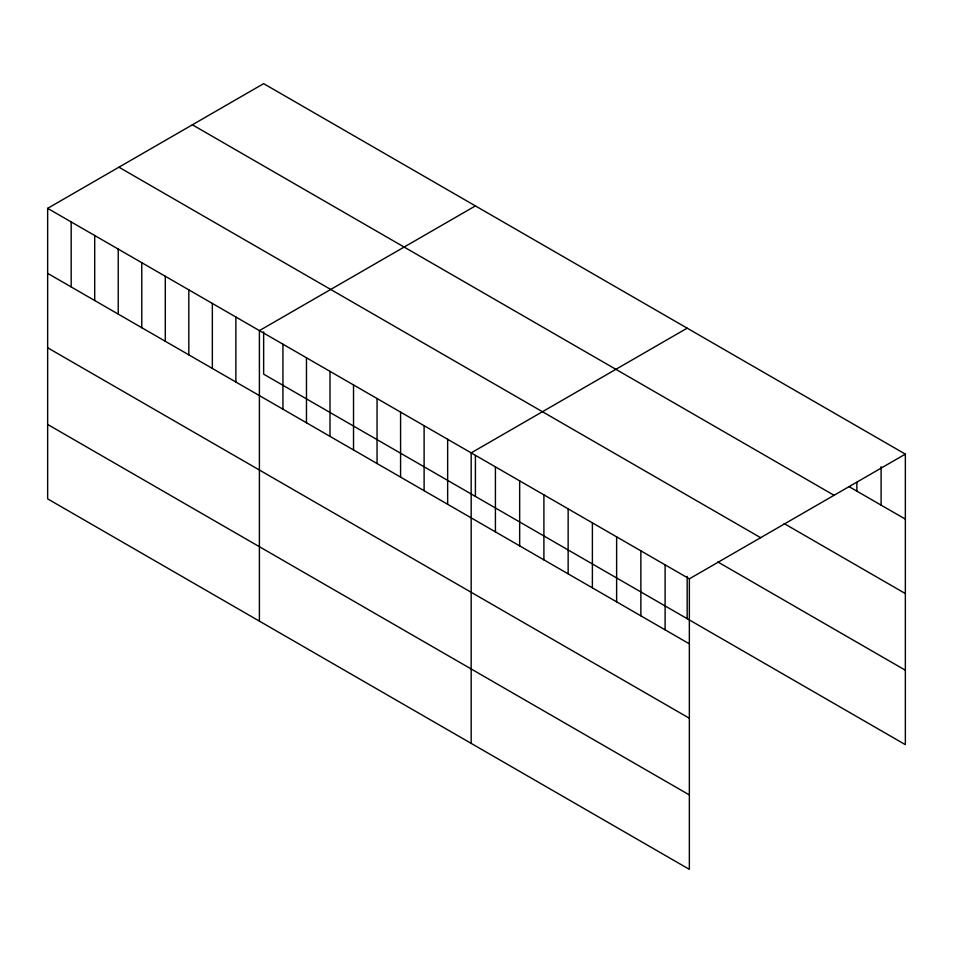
<?xml version="1.0" encoding="UTF-8"?>
<svg xmlns="http://www.w3.org/2000/svg" width="953" height="953" viewBox="0 0 953 953"><rect width="100%" height="100%" fill="white"/><g stroke="black" fill="none" stroke-linecap="round" stroke-linejoin="round"><path stroke-width="1.43" d="M47.65 208.35L689.353 578.84L689.353 869.35L47.65 498.872L47.65 208.35L263.647 83.65L905.35 454.128L905.35 744.65L263.647 374.16L263.647 331.847M475.416 205.908L259.407 330.62L259.407 621.13M687.173 328.166L471.175 452.878L471.175 743.388M689.353 578.84L905.35 454.128M849.206 486.721L905.35 519.123M192.375 124.795L834.066 495.286M784.14 523.566L905.35 593.552M118.934 167.204L760.625 537.683M717.8 561.936L905.35 670.221M47.65 273.356L689.353 643.835M47.65 347.774L689.353 718.252M47.65 424.454L689.353 794.933M881.108 466.72L881.108 505.126M856.866 482.278L856.866 491.14M687.173 576.362L687.173 618.676M665.111 564.843L665.111 629.838M640.869 550.846L640.869 615.841M616.627 536.849L616.627 601.843M592.385 522.852L592.385 587.846M568.143 508.854L568.143 573.849M543.901 494.857L543.901 559.864M519.659 480.86L519.659 545.866M495.417 466.863L495.417 531.869M475.416 455.57L475.416 496.418M447.648 439.285L447.648 504.292M424.109 425.705L424.109 490.7M400.582 412.125L400.582 477.119M377.054 398.533L377.054 463.539M353.527 384.952L353.527 449.947M330 371.372L330 436.367M306.473 357.78L306.473 422.775M282.934 344.2L282.934 409.194M235.879 317.027L235.879 382.022M212.352 303.447L212.352 368.442M188.825 289.855L188.825 354.861M165.298 276.275L165.298 341.269M141.771 262.694L141.771 327.689M118.232 249.102L118.232 314.109M94.704 235.522L94.704 300.517M71.177 221.942L71.177 286.936"/></g></svg>
